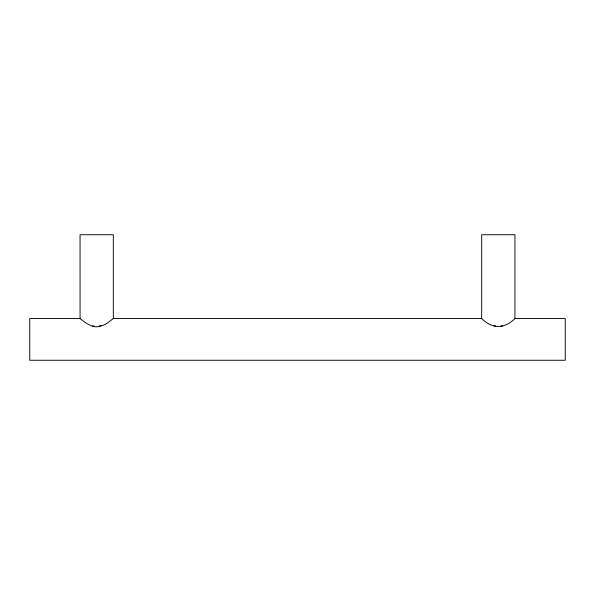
<?xml version="1.0" encoding="UTF-8"?>
<svg xmlns="http://www.w3.org/2000/svg" width="595" height="595" viewBox="0 0 595 595"><rect width="100%" height="100%" fill="white"/><g stroke="black" fill="none" stroke-linecap="round" stroke-linejoin="round"><path stroke-width="0.89" d="M100.919 325.971C93.184 329.035 85.821 323.107 80.065 318.556L29.75 318.556L29.75 360.258L565.25 360.258L565.25 318.556L514.876 318.556C504.471 329.117 492.162 329.035 481.69 318.556L113.251 318.556C109.153 321.62 104.794 326.09 99.224 325.971M92.448 325.971L94.144 325.971M494.073 325.971L495.769 325.971M500.849 325.971L502.544 325.971M514.943 318.712L514.943 234.742L481.682 234.742L481.69 318.556M113.318 318.712L113.318 234.742L80.057 234.742L80.065 318.556"/></g></svg>
